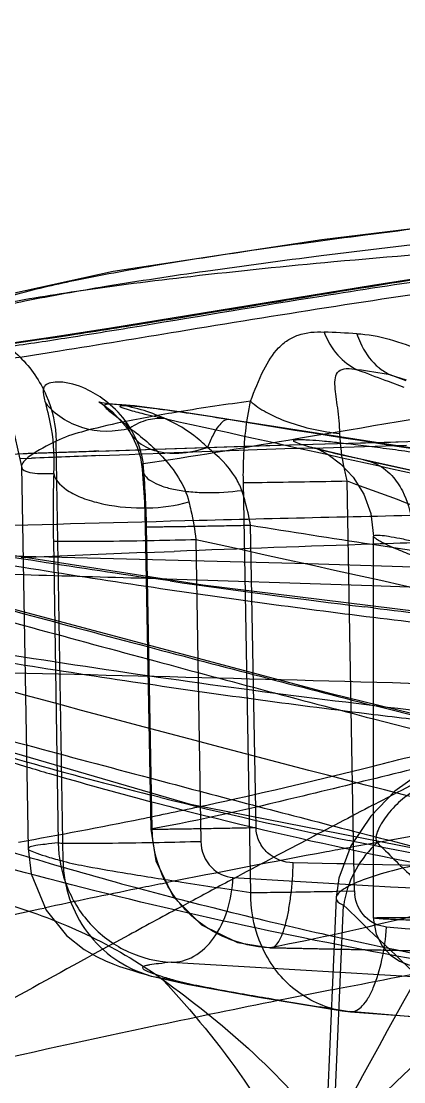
# Model space of a CAD drawing. Header units: millimetres. Extents: x 29875 to 31218, y -21313 to -20364.
# Drawn here: x 30563.753 to 30565.36, y -21042.482 to -21038.027 of the extents above; entities that cross this region are included whole.
import ezdxf

# ---------------------------------------------------------------- set-up
doc = ezdxf.new("R2010")
doc.units = ezdxf.units.MM
doc.header["$LTSCALE"] = 8
doc.layers.add('Cav-cor', color=30, linetype='Continuous')
doc.layers.add('WT', color=4, linetype='Continuous')

# ---------------------------------------------------------------- blocks, each defined once
blk = doc.blocks.new('20160903.150408')
at = {"layer": 'Cav-cor', "color": 241}
for p, q in [((-62.591, 32.0964), (-63.6907, 31.9171)), ((-62.6551, 31.7423), (-62.6362, 31.7351)), ((-62.5161, 31.7208), (-62.4495, 31.6999)), ((-62.4502, 31.6957), (-62.5161, 31.7207)), ((-62.5256, 31.6936), (-62.4595, 31.669)), ((-63.6909, 31.5978), (-63.6909, 31.5978)), ((-63.6308, 31.5289), (-63.6113, 31.48)), ((-63.6283, 31.5056), (-63.6111, 31.4797)), ((-63.1895, 31.5315), (-63.1942, 31.5328)), ((-63.6113, 31.48), (-63.6111, 31.4797)), ((-63.0894, 31.4214), (-64.4446, 31.3745)), ((-63.8909, 29.6779), (-63.92, 31.4421)), ((-63.6125, 31.4045), (-63.5625, 31.4061)), ((-63.5625, 31.4061), (-63.5427, 31.4068)), ((-63.5427, 31.4068), (-63.2024, 31.4178)), ((-63.2024, 31.4178), (-62.8419, 31.4288)), ((-62.8424, 31.4132), (-62.6248, 31.4201)), ((-62.8419, 31.4288), (-62.6858, 31.4335)), ((-62.6858, 31.4335), (-62.6209, 31.4354)), ((-62.6248, 31.4201), (-62.4484, 31.4256)), ((-62.6209, 31.4354), (-62.515, 31.4384)), ((-62.515, 31.4384), (-62.4501, 31.4403)), ((-64.0695, 31.3687), (-64.0244, 31.3705)), ((-63.7404, 31.4001), (-63.6125, 31.4045)), ((-63.7364, 31.3818), (-63.6128, 31.3864)), ((-63.6128, 31.3864), (-63.5647, 31.3882)), ((-63.5647, 31.3882), (-63.4626, 31.3919)), ((-62.6294, 31.363), (-62.6158, 31.3605)), ((-64.0661, 31.3351), (-64.0381, 29.7314)), ((-63.5541, 31.3481), (-63.5584, 31.3244)), ((-63.5584, 31.3244), (-63.5584, 31.3243)), ((-62.6704, 29.7596), (-62.6972, 31.275)), ((-63.1029, 29.5463), (-63.1335, 31.2684)), ((-62.5985, 31.138), (-62.5872, 31.0428)), ((-63.5405, 31.083), (-63.5461, 31.0826)), ((-63.5461, 31.0826), (-63.5225, 29.8127)), ((-63.517, 29.8131), (-63.5405, 31.083)), ((-63.0805, 29.8193), (-63.104, 31.0892)), ((-63.932, 31.0232), (-63.9116, 29.755)), ((-63.3329, 31.0294), (-63.3124, 29.7612)), ((-62.5872, 31.0427), (-62.5872, 31.0428)), ((-62.5872, 29.4391), (-62.5872, 31.0417)), ((-63.5486, 30.974), (-63.4238, 30.979)), ((-64.1203, 30.9229), (-64.0587, 30.9129)), ((-64.0581, 30.8804), (-64.7129, 30.8985)), ((-63.4417, 30.8549), (-63.5422, 30.8695)), ((-62.5944, 30.8343), (-63.542, 30.865)), ((-62.1229, 30.8177), (-62.5944, 30.8343)), ((-64.6113, 30.8213), (-64.0546, 30.668)), ((-62.5873, 30.7415), (-62.6234, 30.7459)), ((-62.2715, 30.2517), (-62.5872, 30.3318)), ((-62.5874, 30.2757), (-62.2163, 30.1796)), ((-63.527, 30.0276), (-63.4705, 30.0127)), ((-63.4811, 29.9453), (-63.5254, 29.9564)), ((-62.4974, 29.9716), (-62.5987, 29.8671)), ((-62.5241, 29.947), (-62.5878, 29.9139)), ((-63.5358, 29.9317), (-63.4958, 29.9212)), ((-63.5633, 29.8557), (-63.5533, 29.8577)), ((-62.5987, 29.8671), (-62.6816, 29.7428)), ((-63.517, 29.8131), (-63.5225, 29.8127)), ((-62.671, 29.8041), (-62.6426, 29.7969)), ((-62.6721, 29.761), (-62.6891, 29.7645)), ((-62.6667, 29.553), (-62.6704, 29.7596)), ((-64.0381, 29.7315), (-64.025, 29.6248)), ((-62.6816, 29.7428), (-62.7328, 29.6061)), ((-64.0483, 29.699), (-64.0263, 29.6924)), ((-62.7407, 29.6669), (-62.9244, 29.6711)), ((-64.025, 29.6248), (-63.9626, 29.4722)), ((-62.7102, 29.6662), (-62.7407, 29.6669)), ((-63.4807, 29.5823), (-63.4606, 29.5864)), ((-62.7328, 29.6061), (-62.7439, 29.5245)), ((-62.743, 29.5515), (-62.6667, 29.553)), ((-63.3565, 29.5071), (-63.3865, 29.491)), ((-62.7437, 29.5239), (-62.7904, 28.456)), ((-62.7564, 28.4981), (-62.7122, 29.4934)), ((-62.7437, 29.5241), (-62.7437, 29.5239)), ((-64.0975, 29.4544), (-63.9894, 29.4774)), ((-63.9894, 29.4774), (-63.9711, 29.4812)), ((-63.6145, 29.3678), (-63.7607, 29.2881)), ((-62.8037, 29.3736), (-62.7768, 29.3676)), ((-62.7768, 29.3676), (-62.7509, 29.3618)), ((-63.0214, 29.3146), (-63.0179, 29.3142)), ((-63.5302, 29.1983), (-63.521, 29.1956)), ((-63.521, 29.1956), (-63.4236, 29.1785)), ((-63.085, 29.1102), (-62.7187, 29.05)), ((-62.7187, 29.05), (-62.6829, 29.0456)), ((-62.6871, 29.0462), (-62.6829, 29.0456))]:
    blk.add_line(p, q, dxfattribs=at)
for points in [[(-56.5071, 32.6661), (-57.149, 32.6346), (-57.7557, 32.6016), (-58.3232, 32.5671), (-58.8483, 32.5313), (-59.3287, 32.4943), (-59.7656, 32.4564), (-60.1629, 32.4181), (-60.5252, 32.3797), (-60.8568, 32.3415), (-61.1617, 32.3038), (-61.4437, 32.2667), (-61.7057, 32.2303), (-61.9498, 32.195), (-62.1777, 32.1608), (-62.591, 32.0964)], [(-61.6194, 32.4317), (-62.804, 32.2883), (-63.6807, 32.1551), (-64.1794, 32.046)], [(-63.6907, 31.9171), (-63.9244, 31.8807), (-64.029, 31.8652), (-64.1255, 31.8514), (-64.2138, 31.8395), (-64.2938, 31.8294), (-64.3651, 31.8211), (-64.4272, 31.8148), (-64.4796, 31.8104), (-64.5221, 31.8077), (-64.5539, 31.8066), (-64.5628, 31.8065)], [(-64.334, 31.7648), (-64.2183, 31.6832), (-64.1096, 31.5295), (-64.0661, 31.3351)], [(-63.7383, 31.6052), (-63.7408, 31.6061), (-63.7255, 31.5978), (-63.6845, 31.5673), (-63.6283, 31.5056)], [(-63.6908, 31.5978), (-63.7282, 31.6024), (-63.7383, 31.6052)], [(-63.1942, 31.5328), (-63.2635, 31.5439), (-63.363, 31.5592), (-63.4517, 31.5721), (-63.528, 31.5823), (-63.5916, 31.5899), (-63.644, 31.595), (-63.6907, 31.5978)], [(-54.4354, 30.7558), (-55.4039, 30.6922), (-56.6052, 30.7318), (-57.8563, 30.8359), (-59.1579, 30.9725), (-60.51, 31.1382), (-61.9111, 31.3333), (-63.1942, 31.5328)], [(-58.9367, 31.5359), (-61.2977, 31.471), (-63.0894, 31.4214)], [(-63.6113, 31.48), (-63.5983, 31.4571), (-63.5802, 31.4175), (-63.5665, 31.3737), (-63.5584, 31.3244)], [(-60.2357, 30.8324), (-62.6719, 31.3732), (-62.7314, 31.387), (-62.7781, 31.3985), (-62.8118, 31.4074), (-62.8309, 31.413), (-62.8345, 31.4141)], [(-62.8345, 31.4141), (-62.8331, 31.4136), (-62.8161, 31.4066), (-62.7775, 31.386), (-62.7252, 31.3475), (-62.6719, 31.2909)], [(-63.5584, 31.3243), (-63.5495, 31.1864), (-63.5461, 31.0826)], [(-62.6719, 31.2909), (-62.6279, 31.2199), (-62.5985, 31.138)], [(-61.1376, 30.8725), (-62.863, 30.927), (-64.7692, 30.9752), (-66.5246, 31.0088)], [(-60.0572, 30.568), (-60.9607, 30.5925), (-62.0999, 30.6882), (-63.3033, 30.8369), (-64.5722, 31.0342)], [(-59.2821, 29.579), (-60.871, 29.9171), (-62.7644, 30.381), (-64.7128, 30.8985)], [(-59.8796, 29.3912), (-61.602, 29.5721), (-63.3556, 29.9154), (-64.9604, 30.384), (-65.4178, 30.5518)], [(-62.2838, 30.0954), (-62.3908, 30.048), (-62.4974, 29.9716)], [(-63.5225, 29.8127), (-63.5019, 29.6798), (-63.4287, 29.5298), (-63.3099, 29.4111), (-63.158, 29.3366), (-63.0179, 29.3142)], [(-63.9626, 29.4722), (-63.8768, 29.3662), (-63.8028, 29.3076), (-63.7505, 29.2771), (-63.7127, 29.2592), (-63.6817, 29.2465), (-63.6537, 29.2362), (-63.6264, 29.227), (-63.5984, 29.2182), (-63.5685, 29.2092), (-63.5361, 29.1999), (-63.521, 29.1956)], [(-62.5872, 29.4392), (-62.587, 29.4299), (-62.5758, 29.3719), (-62.5508, 29.3228), (-62.5164, 29.2845), (-62.477, 29.2578), (-62.4389, 29.2425), (-62.4122, 29.2364), (-62.393, 29.2337), (-62.3727, 29.2315), (-62.3474, 29.2294), (-62.316, 29.2272), (-62.299, 29.2261)], [(-63.0179, 29.3142), (-61.5311, 29.2838), (-59.945, 29.2626), (-58.4276, 29.2627)], [(-63.5302, 29.1983), (-63.3702, 29.1614), (-63.085, 29.1102)], [(-62.6829, 29.0456), (-61.1566, 28.9322), (-59.2894, 28.8489)]]:
    blk.add_lwpolyline(points, dxfattribs=at)
for centre, radius, start, end in [((-13.2769, 1.8685), 56.2138, 147.00679, 151.69516), ((-63.7925, 10.8833), 21.0409, 86.90598, 87.28199), ((-64.9314, 16.6024), 15.31, 80.92315, 81.44949), ((-49.1784, 67.3978), 38.1174, 249.32542, 249.50301), ((-63.6986, 31.3709), 0.227, 86.1848, 88.0033), ((-57.5018, -133.7604), 165.2599, 91.851912, 92.067069), ((-58.3058, -127.2858), 158.779, 91.961457, 92.084324), ((-59.0024, -93.0391), 124.5109, 92.178932, 92.311565), ((-67.5947, 31.0079), 4.0549, 1.0613, 4.8131), ((-57.3689, 31.1323), 6.564, 178.48252, 180.95268), ((-49.2566, 67.3719), 38.518, 249.57725, 250.46183), ((-56.5598, 78.0745), 47.7191, 258.91928, 260.9578), ((-49.4613, 116.27), 86.2664, 260.900641, 261.244607), ((-57.6215, -117.4319), 148.5243, 91.91552, 92.238881), ((-49.4606, 116.274), 86.2704, 261.244606, 261.53997), ((-56.0204, -164.0259), 195.1457, 91.79746, 91.928077), ((-59.3219, -74.6062), 105.6648, 92.292519, 92.57395), ((-57.2902, 73.5656), 43.1515, 260.97468, 261.66935), ((-57.2338, 73.1547), 42.7896, 260.82218, 261.52303), ((-25.2255, 175.0434), 149.4582, 254.72456, 254.941594), ((-57.8931, 68.6553), 38.2421, 261.50626, 262.94929), ((-57.981, 68.7411), 38.2778, 261.79823, 263.03392), ((-58.5991, 63.7009), 33.1998, 263.10059, 263.91109), ((-29.1323, 160.5209), 134.4193, 254.941449, 255.170204), ((-58.535, 63.5252), 33.072, 262.9619, 263.777), ((-26.0039, 169.8408), 144.2807, 254.708699, 254.92215), ((-34.2798, 141.0254), 114.2558, 255.16326, 255.65529), ((-57.0246, 74.4681), 44.5244, 260.75748, 260.91942), ((-31.9825, 147.5894), 121.2401, 254.914799, 255.378527), ((-70.7216, -257.3613), 287.9051, 88.018879, 88.870571), ((-57.2811, 72.847), 42.8831, 260.91595, 261.61572), ((-57.9349, 68.3363), 38.3252, 261.59939, 263.02757), ((-26.271, 170.2411), 145.0788, 254.650996, 254.907693), ((-58.491, 63.8701), 33.8246, 263.04435, 263.58026), ((-59.5231, 45.3216), 15.9035, 251.10483, 253.48221), ((-59.4436, 46.3258), 16.8697, 251.94082, 254.17121), ((-30.0212, 156.3323), 130.6733, 254.907424, 255.142936), ((-69.0651, 56.0505), 26.7687, 283.90456, 284.67316), ((-59.0038, 47.865), 18.4706, 254.16097, 255.82992), ((-59.2161, 46.3332), 16.9606, 253.45945, 253.79974), ((-29.6563, -33.2839), 71.2631, 117.201003, 117.46569), ((-59.016, 47.0303), 17.6858, 253.80733, 255.1933), ((-68.2145, 52.5581), 23.1742, 282.27634, 283.93816), ((-35.4277, 135.8981), 109.536, 255.166288, 255.598502), ((-58.6623, 49.2236), 19.8714, 255.96599, 258.30841), ((-59.4288, 45.1312), 16.1087, 251.00267, 253.33528), ((-67.7019, 50.2123), 20.7731, 281.52019, 282.27058), ((-58.6502, 48.431), 19.1335, 255.32987, 257.78078), ((-30.3312, -31.9874), 69.8016, 117.5239, 117.789018), ((-67.404, 48.7269), 19.2581, 279.94539, 281.50356), ((-54.0997, -17.1958), 47.7098, 99.76268, 100.21387), ((-31.0108, -30.6981), 68.3441, 117.788945, 118.074972), ((-54.3268, -15.9305), 46.4243, 100.21486, 100.37628), ((-54.2752, -16.1881), 46.687, 100.50176, 101.3466), ((-54.3665, -15.7135), 46.2037, 100.37633, 100.49774), ((-58.9697, 46.6528), 17.6981, 253.39867, 254.86588), ((-53.7822, -18.6543), 49.2019, 101.36838, 101.48824), ((-31.5589, -29.6696), 67.1786, 118.0753, 118.250622), ((-52.6011, -24.4185), 55.0859, 101.49808, 101.91184), ((-58.7506, 47.4546), 18.5293, 254.85913, 255.39195), ((-63.1917, 43.2769), 13.7309, 270.37049, 270.83601), ((-63.6218, 76.275), 46.7317, 270.77301, 271.07748), ((-62.5066, 29.5558), 0.1601, 181.0114, 185.969), ((-32.0794, -28.7018), 66.0798, 118.279724, 118.50445), ((-58.5831, 48.1021), 19.1981, 255.39546, 256.72057), ((-62.315, 29.4381), 0.4009, 169.0219, 172.0787), ((-58.4455, 48.6796), 19.7918, 256.71684, 257.27892), ((-33.6018, -25.9215), 62.9099, 118.646083, 119.597963), ((-52.8644, -21.0418), 51.1463, 101.15717, 101.41476), ((-51.1951, -29.2384), 59.5111, 101.428322, 101.924538), ((-62.6518, 29.4633), 0.4187, 254.3183, 260.728), ((-42.8995, -67.9011), 99.0537, 101.998539, 102.9856)]:
    blk.add_arc(centre, radius, start, end, dxfattribs=at)
for points, knots in [([(-68.388, 30.7874), (-68.3793, 30.7956), (-68.3505, 30.8093), (-68.2958, 30.8265), (-68.2176, 30.8441), (-68.1167, 30.862), (-67.9928, 30.8799), (-67.7822, 30.9054), (-67.4615, 30.9355), (-67.0075, 30.9686), (-66.4607, 31.0001), (-65.8204, 31.03), (-65.0827, 31.0585), (-64.2388, 31.0857), (-63.276, 31.1116), (-62.1839, 31.1369), (-60.958, 31.1613), (-59.6, 31.191), (-58.1165, 31.2337), (-56.5228, 31.295), (-54.2701, 31.4063), (-51.3956, 31.6072), (-47.9397, 32.0012), (-44.4988, 32.5413), (-41.0814, 33.1855), (-37.6987, 33.8928), (-34.3743, 34.6367), (-31.1305, 35.3843), (-28.9964, 35.8758), (-27.9458, 36.115)], [0, 0, 0, 0, 0.000873, 0.002276, 0.004229, 0.006735, 0.009793, 0.013403, 0.022287, 0.033403, 0.046779, 0.062436, 0.080397, 0.100905, 0.124342, 0.151005, 0.180998, 0.214234, 0.25059, 0.289806, 0.331161, 0.415947, 0.501013, 0.586089, 0.671249, 0.755946, 0.839441, 0.921004, 1, 1, 1, 1]), ([(-53.8249, 32.771), (-54.6758, 32.7425), (-55.9168, 32.6955), (-57.5123, 32.6162), (-58.8338, 32.5363), (-60.1973, 32.4229), (-61.5499, 32.2544), (-62.4738, 32.1121), (-63.0999, 32.0092), (-63.4966, 31.9438), (-63.8444, 31.8885), (-64.139, 31.8455), (-64.3724, 31.8173), (-64.5072, 31.8065), (-64.5628, 31.8065)], [0, 0, 0, 0, 0.236676, 0.345216, 0.444052, 0.604704, 0.725458, 0.822871, 0.864551, 0.901833, 0.934628, 0.962466, 0.984557, 1, 1, 1, 1]), ([(-62.7576, 28.4982), (-62.361, 28.878), (-60.7497, 30.371), (-59.048, 31.7653), (-57.7355, 32.7606)], [0, 0, 0, 0, 0.250046, 1, 1, 1, 1]), ([(-64.4715, 31.8065), (-64.4228, 31.8065), (-64.3063, 31.8158), (-64.105, 31.8411), (-63.8505, 31.8797), (-63.4117, 31.9515), (-62.7303, 32.0669), (-61.7153, 32.2166), (-60.3768, 32.3636), (-58.647, 32.4932), (-56.5381, 32.5952), (-55.0034, 32.6476), (-54.1889, 32.6723)], [0, 0, 0, 0, 0.014133, 0.033894, 0.058938, 0.088871, 0.16303, 0.259647, 0.386807, 0.554023, 0.763357, 1, 1, 1, 1]), ([(-64.0963, 32.057), (-64.0135, 32.08), (-63.8188, 32.1246), (-63.4854, 32.1855), (-63.0769, 32.2479), (-62.4157, 32.3374), (-61.4793, 32.4467), (-60.701, 32.5272), (-60.2884, 32.5682)], [0, 0, 0, 0, 0.06704, 0.155757, 0.264427, 0.389433, 0.676443, 1, 1, 1, 1]), ([(-64.3076, 31.9703), (-64.2235, 31.9944), (-64.0254, 32.0387), (-63.6863, 32.0984), (-63.271, 32.161), (-62.5972, 32.2502), (-61.6415, 32.3574), (-60.847, 32.4371), (-60.4254, 32.4791)], [0, 0, 0, 0, 0.067, 0.155218, 0.263671, 0.388589, 0.675593, 1, 1, 1, 1]), ([(-58.165, 32.4243), (-58.5984, 32.4049), (-59.3875, 32.365), (-60.4693, 32.2876), (-61.3685, 32.1988), (-62.3277, 32.0767), (-63.1588, 31.9431), (-63.878, 31.8239), (-64.184, 31.7763), (-64.323, 31.7567)], [0, 0, 0, 0, 0.209983, 0.382333, 0.524751, 0.647204, 0.850183, 0.932079, 1, 1, 1, 1]), ([(-62.0406, 32.2535), (-62.2782, 32.236), (-62.7168, 32.2003), (-63.3153, 32.1399), (-63.7929, 32.0793), (-64.0692, 32.0343), (-64.185, 32.0104)], [0, 0, 0, 0, 0.331053, 0.611327, 0.835676, 1, 1, 1, 1]), ([(-64.4271, 31.9426), (-64.362, 31.9423), (-64.2304, 31.9158), (-64.0634, 31.8046), (-63.95, 31.639), (-63.9214, 31.5075), (-63.92, 31.4421)], [0, 0, 0, 0, 0.249352, 0.499315, 0.749677, 1, 1, 1, 1]), ([(-63.1036, 31.6099), (-63.0867, 31.6546), (-63.0555, 31.7335), (-63.0025, 31.8221), (-62.9486, 31.8677), (-62.8856, 31.8983), (-62.8311, 31.9023), (-62.7947, 31.9006)], [0, 0, 0, 0, 0.310274, 0.550978, 0.657454, 0.763797, 1, 1, 1, 1]), ([(-62.7947, 31.9006), (-62.7811, 31.8656), (-62.7446, 31.8019), (-62.6859, 31.7564), (-62.6546, 31.7422)], [0, 0, 0, 0, 0.522544, 1, 1, 1, 1]), ([(-63.5541, 31.3481), (-63.3507, 31.378), (-62.8745, 31.4588), (-62.0369, 31.6007), (-60.9125, 31.7606), (-60.0584, 31.8469), (-59.5686, 31.8891)], [0, 0, 0, 0, 0.153337, 0.360102, 0.633466, 1, 1, 1, 1]), ([(-62.6568, 31.8936), (-62.611, 31.8911), (-62.5161, 31.8733), (-62.426, 31.8397), (-62.3809, 31.8185)], [0, 0, 0, 0, 0.478786, 1, 1, 1, 1]), ([(-62.6568, 31.8936), (-62.6525, 31.8805), (-62.6337, 31.8316), (-62.6033, 31.7867), (-62.575, 31.7606)], [0, 0, 0, 0, 0.264073, 1, 1, 1, 1]), ([(-62.7278, 31.4742), (-62.7287, 31.5101), (-62.7341, 31.5619), (-62.7438, 31.6274), (-62.7485, 31.6697), (-62.75, 31.7063), (-62.7355, 31.74), (-62.6964, 31.7505), (-62.6702, 31.7456), (-62.6551, 31.7423)], [0, 0, 0, 0, 0.311775, 0.450058, 0.574139, 0.680557, 0.768118, 0.86575, 1, 1, 1, 1]), ([(-62.575, 31.7606), (-62.5705, 31.7565), (-62.5525, 31.741), (-62.5321, 31.7282), (-62.5161, 31.7207)], [0, 0, 0, 0, 0.255992, 1, 1, 1, 1]), ([(-63.6308, 31.5289), (-63.6552, 31.5612), (-63.7067, 31.6118), (-63.8003, 31.6683), (-63.8804, 31.6926), (-63.9391, 31.6897), (-63.9644, 31.681), (-63.974, 31.6648), (-63.9753, 31.6485), (-63.9722, 31.6274), (-63.9682, 31.6118), (-63.9657, 31.6028)], [0, 0, 0, 0, 0.260402, 0.456539, 0.702882, 0.779755, 0.836953, 0.863454, 0.895979, 0.940201, 1, 1, 1, 1]), ([(-63.9657, 31.6028), (-63.9561, 31.567), (-63.9329, 31.4697), (-63.9271, 31.3689), (-63.9307, 31.3062)], [0, 0, 0, 0, 0.370902, 1, 1, 1, 1]), ([(-63.9657, 31.6028), (-63.9264, 31.5542), (-63.8106, 31.4797), (-63.6748, 31.4805), (-63.6108, 31.497)], [0, 0, 0, 0, 0.48655, 1, 1, 1, 1]), ([(-63.1036, 31.6099), (-63.204, 31.5963), (-63.3838, 31.5699), (-63.6212, 31.5279), (-63.7936, 31.488), (-63.8865, 31.4591), (-63.92, 31.4421)], [0, 0, 0, 0, 0.363742, 0.652977, 0.865353, 1, 1, 1, 1]), ([(-63.6908, 31.5978), (-63.6964, 31.598), (-63.7039, 31.5981), (-63.7125, 31.5964), (-63.7163, 31.5947), (-63.7182, 31.5916), (-63.717, 31.5879), (-63.7141, 31.5839), (-63.7068, 31.5765), (-63.6928, 31.5651), (-63.6706, 31.5479), (-63.6421, 31.5252), (-63.6217, 31.5073), (-63.6108, 31.497)], [0, 0, 0, 0, 0.09746, 0.129482, 0.151685, 0.168128, 0.187151, 0.214916, 0.253674, 0.366932, 0.529208, 0.74045, 1, 1, 1, 1]), ([(-63.5137, 31.5576), (-63.5466, 31.5697), (-63.6027, 31.586), (-63.6604, 31.5959), (-63.6835, 31.5974)], [0, 0, 0, 0, 0.601989, 1, 1, 1, 1]), ([(-63.1895, 31.5315), (-63.2399, 31.5397), (-63.3337, 31.5545), (-63.4458, 31.5708), (-63.5228, 31.5807), (-63.5682, 31.586), (-63.6002, 31.5892), (-63.6208, 31.5906), (-63.6323, 31.5911), (-63.6413, 31.5913), (-63.6471, 31.5906), (-63.6513, 31.5904), (-63.6525, 31.5874), (-63.6487, 31.5855), (-63.6412, 31.5816), (-63.6101, 31.572), (-63.5486, 31.556), (-63.4912, 31.5431), (-63.4568, 31.5355)], [0, 0, 0, 0, 0.22819, 0.424928, 0.50675, 0.57534, 0.629371, 0.650593, 0.667828, 0.681007, 0.690124, 0.695309, 0.697702, 0.70217, 0.710471, 0.739066, 0.842346, 1, 1, 1, 1]), ([(-63.1335, 31.2684), (-63.134, 31.2977), (-63.1331, 31.4121), (-63.121, 31.5266), (-63.1036, 31.6099)], [0, 0, 0, 0, 0.256398, 1, 1, 1, 1]), ([(-63.1036, 31.6099), (-63.0841, 31.5917), (-63.0333, 31.5586), (-62.9094, 31.5051), (-62.8023, 31.4818), (-62.7278, 31.4742)], [0, 0, 0, 0, 0.197864, 0.444189, 1, 1, 1, 1]), ([(-63.2846, 31.4157), (-63.3024, 31.434), (-63.3708, 31.4935), (-63.4528, 31.5353), (-63.5137, 31.5576)], [0, 0, 0, 0, 0.282465, 1, 1, 1, 1]), ([(-63.5541, 31.3481), (-63.5566, 31.3673), (-63.5707, 31.432), (-63.6027, 31.4917), (-63.6308, 31.5289)], [0, 0, 0, 0, 0.293919, 1, 1, 1, 1]), ([(-63.4568, 31.5355), (-63.4823, 31.5393), (-63.5376, 31.5356), (-63.5873, 31.5123), (-63.6108, 31.497)], [0, 0, 0, 0, 0.478294, 1, 1, 1, 1]), ([(-63.6108, 31.497), (-63.5618, 31.4612), (-63.4599, 31.3748), (-63.3796, 31.2583), (-63.3623, 31.1869)], [0, 0, 0, 0, 0.45274, 1, 1, 1, 1]), ([(-63.4568, 31.5355), (-62.3413, 31.2896), (-60.1103, 30.7965), (-57.8806, 30.2971), (-56.7668, 30.0422)], [0, 0, 0, 0, 0.499939, 1, 1, 1, 1]), ([(-63.1942, 31.5328), (-63.2111, 31.5355), (-63.2394, 31.5067), (-63.2635, 31.465), (-63.2776, 31.4333), (-63.2846, 31.4157)], [0, 0, 0, 0, 0.335249, 0.626919, 1, 1, 1, 1]), ([(-54.4096, 30.7459), (-54.7754, 30.699), (-55.5146, 30.6694), (-56.6186, 30.7222), (-57.7187, 30.8178), (-58.8165, 30.9298), (-59.9125, 31.0582), (-61.3717, 31.2488), (-62.4633, 31.4128), (-63.1895, 31.5315)], [0, 0, 0, 0, 0.125266, 0.250365, 0.375319, 0.500223, 0.625143, 0.750077, 1, 1, 1, 1]), ([(-63.611, 31.4798), (-63.595, 31.4538), (-63.543, 31.4081), (-63.4769, 31.3939), (-63.4421, 31.3918)], [0, 0, 0, 0, 0.466409, 1, 1, 1, 1]), ([(-62.6972, 31.275), (-62.7016, 31.2918), (-62.7171, 31.3572), (-62.7266, 31.4243), (-62.7278, 31.4742)], [0, 0, 0, 0, 0.257208, 1, 1, 1, 1]), ([(-63.92, 31.4421), (-63.958, 31.4239), (-64.0074, 31.3987), (-64.055, 31.3605), (-64.0662, 31.3424), (-64.0661, 31.3351)], [0, 0, 0, 0, 0.684457, 0.882444, 1, 1, 1, 1]), ([(-63.4421, 31.3918), (-63.4295, 31.3911), (-63.3761, 31.3912), (-63.3231, 31.4024), (-63.2846, 31.4157)], [0, 0, 0, 0, 0.236944, 1, 1, 1, 1]), ([(-63.1406, 31.2353), (-63.1472, 31.2546), (-63.1821, 31.3247), (-63.2397, 31.3802), (-63.2846, 31.4157)], [0, 0, 0, 0, 0.262385, 1, 1, 1, 1]), ([(-62.6294, 31.363), (-62.681, 31.3745), (-62.7669, 31.394), (-62.8595, 31.4182), (-62.9059, 31.433), (-62.9174, 31.4391), (-62.923, 31.4422), (-62.9214, 31.447), (-62.915, 31.4476), (-62.9063, 31.4489), (-62.8929, 31.449), (-62.8757, 31.4486), (-62.8448, 31.447), (-62.797, 31.4431), (-62.7289, 31.4361), (-62.6479, 31.4266), (-62.5553, 31.4148), (-62.4141, 31.3955), (-62.3042, 31.3793), (-62.2285, 31.3676)], [0, 0, 0, 0, 0.157649, 0.261004, 0.289737, 0.298166, 0.302809, 0.305423, 0.31063, 0.319712, 0.33284, 0.349996, 0.371123, 0.424982, 0.493411, 0.575073, 0.668434, 0.771758, 1, 1, 1, 1]), ([(-56.0174, 29.8789), (-57.118, 30.1331), (-59.3216, 30.6299), (-61.5268, 31.1192), (-62.6294, 31.363)], [0, 0, 0, 0, 0.500061, 1, 1, 1, 1]), ([(-64.0661, 31.3351), (-64.0658, 31.321), (-64.0284, 31.3076), (-63.9851, 31.3055), (-63.9501, 31.3054), (-63.9306, 31.3062)], [0, 0, 0, 0, 0.295706, 0.592963, 1, 1, 1, 1]), ([(-63.5583, 31.3243), (-63.5575, 31.3151), (-63.5484, 31.2947), (-63.5195, 31.2719), (-63.478, 31.253), (-63.4245, 31.2386), (-63.3611, 31.2292), (-63.2653, 31.2239), (-63.1907, 31.2285), (-63.1406, 31.2353)], [0, 0, 0, 0, 0.06176, 0.139499, 0.239912, 0.36312, 0.506225, 0.664451, 1, 1, 1, 1]), ([(-62.6157, 31.3605), (-62.6059, 31.3583), (-62.5661, 31.3459), (-62.531, 31.3203), (-62.5097, 31.2972)], [0, 0, 0, 0, 0.242183, 1, 1, 1, 1]), ([(-63.9306, 31.3061), (-63.9235, 31.2736), (-63.8741, 31.2312), (-63.798, 31.1975), (-63.6878, 31.1674), (-63.5394, 31.1557), (-63.4185, 31.1705), (-63.3623, 31.1869)], [0, 0, 0, 0, 0.161984, 0.277882, 0.413393, 0.714463, 1, 1, 1, 1]), ([(-63.1335, 31.2684), (-63.1074, 31.2685), (-62.962, 31.2701), (-62.8166, 31.2726), (-62.6972, 31.275)], [0, 0, 0, 0, 0.17915, 1, 1, 1, 1]), ([(-62.5097, 31.2972), (-62.4921, 31.2781), (-62.4265, 31.1791), (-62.4147, 31.0527), (-62.4254, 30.9622)], [0, 0, 0, 0, 0.221911, 1, 1, 1, 1]), ([(-63.104, 31.0892), (-63.1061, 31.1019), (-63.1152, 31.1513), (-63.1285, 31.2), (-63.1406, 31.2353)], [0, 0, 0, 0, 0.256416, 1, 1, 1, 1]), ([(-63.3623, 31.1869), (-63.3594, 31.1749), (-63.3473, 31.1228), (-63.3381, 31.0701), (-63.3329, 31.0294)], [0, 0, 0, 0, 0.232103, 1, 1, 1, 1]), ([(-63.546, 31.0826), (-63.5457, 31.0819), (-63.5432, 31.0828), (-63.5406, 31.0822), (-63.5343, 31.0825), (-63.5242, 31.0823), (-63.5086, 31.0826), (-63.489, 31.0827), (-63.4554, 31.0832), (-63.4055, 31.0839), (-63.338, 31.0849), (-63.2629, 31.0862), (-63.184, 31.0877), (-63.1306, 31.0887), (-63.104, 31.0892)], [0, 0, 0, 0, 0.005248, 0.011675, 0.020633, 0.04612, 0.081501, 0.126172, 0.179472, 0.309287, 0.464591, 0.637646, 0.819713, 1, 1, 1, 1]), ([(-63.932, 31.0232), (-63.9245, 31.0221), (-63.9006, 31.0222), (-63.8535, 31.0213), (-63.7849, 31.0217), (-63.6672, 31.0225), (-63.5147, 31.0249), (-63.3912, 31.0277), (-63.3329, 31.0294)], [0, 0, 0, 0, 0.038085, 0.118951, 0.236407, 0.381453, 0.708009, 1, 1, 1, 1]), ([(-63.3329, 31.0294), (-62.2979, 30.801), (-60.2279, 30.3429), (-58.1591, 29.8789), (-57.1256, 29.6424)], [0, 0, 0, 0, 0.49991, 1, 1, 1, 1]), ([(-62.5872, 31.0428), (-62.5872, 31.0456), (-62.5791, 31.0478), (-62.5703, 31.0478), (-62.5509, 31.0469), (-62.5197, 31.0423), (-62.4728, 31.0337), (-62.4154, 31.0212), (-62.3226, 30.9993), (-62.2495, 30.98), (-62.1988, 30.966)], [0, 0, 0, 0, 0.021059, 0.043489, 0.074644, 0.162743, 0.283119, 0.431872, 0.60446, 1, 1, 1, 1]), ([(-62.4254, 30.9622), (-62.448, 30.9712), (-62.4878, 30.9875), (-62.5336, 31.0079), (-62.5612, 31.022), (-62.5749, 31.0301), (-62.5833, 31.0362), (-62.5872, 31.0408), (-62.5872, 31.0427)], [0, 0, 0, 0, 0.400516, 0.70909, 0.823945, 0.910641, 0.968686, 1, 1, 1, 1]), ([(-60.0615, 30.16), (-60.297, 30.1563), (-60.7683, 30.1685), (-61.7085, 30.231), (-62.88, 30.3585), (-64.2788, 30.5628), (-65.2067, 30.7277), (-65.6694, 30.8165)], [0, 0, 0, 0, 0.124989, 0.24999, 0.499985, 0.749991, 1, 1, 1, 1]), ([(-59.5624, 30.6269), (-60.0475, 30.5535), (-60.895, 30.4115), (-62.008, 30.1683), (-62.8378, 29.9602), (-63.3129, 29.8503), (-63.517, 29.8131)], [0, 0, 0, 0, 0.364455, 0.638051, 0.845918, 1, 1, 1, 1]), ([(-59.4274, 29.249), (-59.8551, 29.3354), (-60.7087, 29.5238), (-62.4106, 29.9367), (-63.6817, 30.2736), (-64.528, 30.5049)], [0, 0, 0, 0, 0.249205, 0.499049, 1, 1, 1, 1]), ([(-60.066, 28.9839), (-60.5964, 29.0134), (-61.6556, 29.1234), (-63.2284, 29.4081), (-64.7794, 29.8143), (-65.7866, 30.182), (-66.2773, 30.3973)], [0, 0, 0, 0, 0.24906, 0.498563, 0.748735, 1, 1, 1, 1]), ([(-59.1864, 30.1197), (-59.655, 30.0461), (-60.4743, 29.9036), (-61.5516, 29.6632), (-62.3584, 29.4595), (-62.8216, 29.3516), (-63.0214, 29.3146)], [0, 0, 0, 0, 0.363068, 0.636167, 0.844515, 1, 1, 1, 1]), ([(-62.3934, 29.9797), (-62.406, 29.9771), (-62.4312, 29.9645), (-62.477, 29.9307), (-62.5262, 29.8796), (-62.5631, 29.8232), (-62.5783, 29.7822), (-62.5764, 29.7614), (-62.5711, 29.756)], [0, 0, 0, 0, 0.126213, 0.271412, 0.562792, 0.821419, 0.9249, 1, 1, 1, 1]), ([(-63.5224, 29.8127), (-63.5222, 29.812), (-63.5197, 29.8129), (-63.517, 29.8124), (-63.5108, 29.8126), (-63.5007, 29.8124), (-63.485, 29.8127), (-63.4654, 29.8128), (-63.4318, 29.8133), (-63.382, 29.814), (-63.3145, 29.815), (-63.2393, 29.8163), (-63.1604, 29.8178), (-63.107, 29.8188), (-63.0805, 29.8193)], [0, 0, 0, 0, 0.00525, 0.011678, 0.020637, 0.046126, 0.081509, 0.126181, 0.179481, 0.309296, 0.464599, 0.637653, 0.819716, 1, 1, 1, 1]), ([(-63.0214, 29.3146), (-63.0855, 29.3169), (-63.2143, 29.3458), (-63.3771, 29.4567), (-63.4877, 29.6198), (-63.5156, 29.7489), (-63.517, 29.8131)], [0, 0, 0, 0, 0.249982, 0.500087, 0.750117, 1, 1, 1, 1]), ([(-62.9244, 29.6711), (-62.9628, 29.6721), (-63.0233, 29.6951), (-63.0707, 29.7593), (-63.0801, 29.7994), (-63.0805, 29.8193)], [0, 0, 0, 0, 0.491708, 0.744825, 1, 1, 1, 1]), ([(-63.9116, 29.755), (-63.9041, 29.7539), (-63.8802, 29.754), (-63.8331, 29.753), (-63.7645, 29.7535), (-63.6469, 29.7543), (-63.4943, 29.7567), (-63.3708, 29.7595), (-63.3124, 29.7612)], [0, 0, 0, 0, 0.037993, 0.1188, 0.236233, 0.381288, 0.707922, 1, 1, 1, 1]), ([(-63.3124, 29.7612), (-63.3118, 29.7214), (-63.2826, 29.6456), (-63.2101, 29.6118), (-63.1773, 29.6099)], [0, 0, 0, 0, 0.547985, 1, 1, 1, 1]), ([(-59.8572, 29.3861), (-60.3295, 29.4123), (-61.2732, 29.5062), (-62.2077, 29.6652), (-62.6721, 29.761)], [0, 0, 0, 0, 0.499427, 1, 1, 1, 1]), ([(-62.6426, 29.7969), (-62.1878, 29.6803), (-61.278, 29.4533), (-60.3634, 29.2456), (-59.9051, 29.1501)], [0, 0, 0, 0, 0.500661, 1, 1, 1, 1]), ([(-63.9116, 29.755), (-63.9299, 29.7529), (-63.9609, 29.7496), (-64.0021, 29.744), (-64.0238, 29.7406), (-64.0381, 29.7349), (-64.0381, 29.7314)], [0, 0, 0, 0, 0.424185, 0.732212, 0.921295, 1, 1, 1, 1]), ([(-64.0381, 29.7314), (-64.038, 29.7299), (-64.035, 29.7261), (-64.0229, 29.7191), (-63.9956, 29.7088), (-63.9497, 29.6943), (-63.9125, 29.6838), (-63.8909, 29.6779)], [0, 0, 0, 0, 0.029506, 0.081764, 0.269704, 0.575259, 1, 1, 1, 1]), ([(-63.9116, 29.755), (-63.9105, 29.6906), (-63.8841, 29.5619), (-63.7783, 29.3986), (-63.6224, 29.2868), (-63.4987, 29.2563), (-63.4373, 29.2533)], [0, 0, 0, 0, 0.255579, 0.508035, 0.755826, 1, 1, 1, 1]), ([(-61.8703, 29.7152), (-61.9111, 29.7167), (-61.9994, 29.717), (-62.1375, 29.705), (-62.2828, 29.6857), (-62.4231, 29.6593), (-62.5475, 29.6284), (-62.6458, 29.5956), (-62.7073, 29.5656), (-62.7367, 29.5418), (-62.7434, 29.5295), (-62.7437, 29.5242)], [0, 0, 0, 0, 0.134074, 0.290228, 0.455275, 0.615895, 0.759703, 0.876083, 0.95683, 0.98242, 1, 1, 1, 1]), ([(-62.5711, 29.756), (-62.6061, 29.724), (-62.666, 29.6495), (-62.6998, 29.56), (-62.7086, 29.5144)], [0, 0, 0, 0, 0.505323, 1, 1, 1, 1]), ([(-62.6998, 29.7309), (-62.1618, 29.6142), (-61.3474, 29.4724), (-60.254, 29.3521), (-59.7056, 29.3174), (-59.4313, 29.3082)], [0, 0, 0, 0, 0.50063, 0.750473, 1, 1, 1, 1]), ([(-62.5711, 29.756), (-62.5245, 29.7092), (-62.3338, 29.5224), (-62.1386, 29.3401), (-61.9966, 29.1979)], [0, 0, 0, 0, 0.247349, 1, 1, 1, 1]), ([(-65.6373, 29.6627), (-65.5086, 29.6759), (-65.2101, 29.7002), (-64.8126, 29.6471), (-64.4389, 29.5807), (-64.1182, 29.5026), (-63.786, 29.3777), (-63.5739, 29.2548), (-63.4728, 29.1812)], [0, 0, 0, 0, 0.171934, 0.396048, 0.529899, 0.676606, 0.833862, 1, 1, 1, 1]), ([(-63.8909, 29.6779), (-63.857, 29.6689), (-63.7669, 29.6515), (-63.6005, 29.6228), (-63.372, 29.5869), (-63.1992, 29.5607), (-63.1029, 29.5463)], [0, 0, 0, 0, 0.131911, 0.343924, 0.634195, 1, 1, 1, 1]), ([(-63.8909, 29.6779), (-63.8902, 29.6246), (-63.8714, 29.5175), (-63.7959, 29.3737), (-63.679, 29.2607), (-63.5811, 29.2138), (-63.5301, 29.1984)], [0, 0, 0, 0, 0.250023, 0.500504, 0.750056, 1, 1, 1, 1]), ([(-63.0179, 29.3142), (-63.0037, 29.314), (-62.9832, 29.3396), (-62.9673, 29.3762), (-62.9535, 29.421), (-62.9422, 29.4745), (-62.9299, 29.5589), (-62.9254, 29.6255), (-62.9244, 29.6711)], [0, 0, 0, 0, 0.11208, 0.207401, 0.3295, 0.475086, 0.639952, 1, 1, 1, 1]), ([(-57.5355, 29.6345), (-58.3976, 29.6112), (-60.1232, 29.6152), (-61.8479, 29.6466), (-62.7102, 29.6662)], [0, 0, 0, 0, 0.499987, 1, 1, 1, 1]), ([(-63.4373, 29.2533), (-63.4044, 29.2523), (-63.3325, 29.2733), (-63.2491, 29.3557), (-63.1938, 29.4731), (-63.1788, 29.5632), (-63.1773, 29.6099)], [0, 0, 0, 0, 0.204656, 0.439505, 0.709727, 1, 1, 1, 1]), ([(-63.1773, 29.6099), (-62.1683, 29.5505), (-60.1497, 29.4321), (-58.1324, 29.2867), (-57.1256, 29.1919)], [0, 0, 0, 0, 0.499873, 1, 1, 1, 1]), ([(-54.5084, 29.5592), (-54.8573, 29.4905), (-55.5627, 29.3928), (-56.6262, 29.3129), (-57.6916, 29.2728), (-59.1128, 29.2537), (-60.8896, 29.2708), (-62.3108, 29.2979), (-63.0214, 29.3146)], [0, 0, 0, 0, 0.125083, 0.25008, 0.375055, 0.500024, 0.749991, 1, 1, 1, 1]), ([(-62.5316, 29.4012), (-62.5649, 29.4041), (-62.6322, 29.4368), (-62.6623, 29.5046), (-62.6659, 29.5391)], [0, 0, 0, 0, 0.490429, 1, 1, 1, 1]), ([(-62.7612, 29.1378), (-62.5965, 29.1703), (-61.853, 29.313), (-61.1062, 29.4378), (-60.5239, 29.5267)], [0, 0, 0, 0, 0.221828, 1, 1, 1, 1]), ([(-62.7437, 29.5239), (-62.7439, 29.521), (-62.7403, 29.5054), (-62.7238, 29.4975), (-62.7122, 29.4933)], [0, 0, 0, 0, 0.191327, 1, 1, 1, 1]), ([(-62.7122, 29.4934), (-62.671, 29.4527), (-62.5025, 29.2898), (-62.3309, 29.1302), (-62.2049, 29.0067)], [0, 0, 0, 0, 0.247098, 1, 1, 1, 1]), ([(-62.6829, 29.0456), (-62.6648, 29.0441), (-62.6343, 29.065), (-62.6076, 29.1038), (-62.5761, 29.1677), (-62.5477, 29.268), (-62.5351, 29.3548), (-62.5316, 29.4012)], [0, 0, 0, 0, 0.134439, 0.233139, 0.354795, 0.655929, 1, 1, 1, 1]), ([(-62.5872, 29.4392), (-62.5872, 29.4398), (-62.5836, 29.4397), (-62.5795, 29.4406), (-62.5701, 29.4408), (-62.5583, 29.4412), (-62.5427, 29.4415), (-62.5158, 29.4417), (-62.4748, 29.4418), (-62.4177, 29.4414), (-62.3512, 29.4408), (-62.2772, 29.4397), (-62.2256, 29.4388), (-62.1988, 29.4383)], [0, 0, 0, 0, 0.00474, 0.018369, 0.04092, 0.072222, 0.112086, 0.160295, 0.280196, 0.428504, 0.601205, 0.793642, 1, 1, 1, 1]), ([(-62.4254, 29.4296), (-62.4482, 29.4305), (-62.4803, 29.4318), (-62.5201, 29.4337), (-62.5434, 29.4349), (-62.5612, 29.4362), (-62.5754, 29.4367), (-62.5818, 29.4385), (-62.5871, 29.4382), (-62.5872, 29.4392)], [0, 0, 0, 0, 0.421785, 0.593915, 0.737254, 0.850501, 0.932465, 0.982289, 1, 1, 1, 1]), ([(-57.5275, 29.178), (-57.945, 29.1816), (-58.7799, 29.1921), (-60.4492, 29.2457), (-61.6996, 29.3288), (-62.5316, 29.4012)], [0, 0, 0, 0, 0.249975, 0.499962, 1, 1, 1, 1]), ([(-62.7509, 29.3618), (-62.2047, 29.24), (-61.3778, 29.0912), (-60.2668, 28.9619), (-59.7093, 28.9223), (-59.4303, 28.9104)], [0, 0, 0, 0, 0.500413, 0.750295, 1, 1, 1, 1]), ([(-62.7649, 29.0602), (-62.832, 29.079), (-62.9607, 29.1536), (-63.0406, 29.2778), (-63.0667, 29.3456)], [0, 0, 0, 0, 0.489283, 1, 1, 1, 1]), ([(-63.4373, 29.2533), (-63.4548, 29.2513), (-63.4852, 29.2478), (-63.5195, 29.2438), (-63.5402, 29.2396), (-63.5499, 29.2375), (-63.5597, 29.2317), (-63.5543, 29.2248), (-63.5476, 29.2208), (-63.5368, 29.2155), (-63.5147, 29.2067), (-63.4765, 29.194), (-63.443, 29.1841), (-63.4236, 29.1785)], [0, 0, 0, 0, 0.196714, 0.338934, 0.38919, 0.425634, 0.461346, 0.478832, 0.508384, 0.552148, 0.610835, 0.774178, 1, 1, 1, 1]), ([(-63.4373, 29.2533), (-62.4287, 29.1939), (-60.4087, 29.0755), (-58.39, 28.9302), (-57.381, 28.8358)], [0, 0, 0, 0, 0.499251, 1, 1, 1, 1]), ([(-63.4728, 29.1812), (-63.3499, 29.0481), (-63.1126, 28.7617), (-62.9295, 28.4369), (-62.8504, 28.265)], [0, 0, 0, 0, 0.489144, 1, 1, 1, 1]), ([(-63.4722, 29.1808), (-63.3477, 29.0902), (-63.0944, 28.8909), (-62.8739, 28.6544), (-62.7696, 28.5232)], [0, 0, 0, 0, 0.478739, 1, 1, 1, 1]), ([(-63.4236, 29.1785), (-63.3925, 29.1695), (-63.3092, 29.1523), (-63.1542, 29.1235), (-62.9401, 29.0872), (-62.7778, 29.0608), (-62.6871, 29.0462)], [0, 0, 0, 0, 0.129471, 0.340712, 0.631838, 1, 1, 1, 1]), ([(-57.434, 28.8202), (-57.8726, 28.8237), (-58.7494, 28.8328), (-60.5019, 28.8845), (-61.8142, 28.9703), (-62.6871, 29.0462)], [0, 0, 0, 0, 0.250197, 0.500187, 1, 1, 1, 1])]:
    blk.add_open_spline(points, degree=3, knots=knots, dxfattribs=at)
for points in [[(-63.542, 30.865), (-63.7141, 30.8703), (-63.8861, 30.8754), (-64.0581, 30.8804)], [(-63.0667, 29.3456), (-63.0912, 29.409), (-63.1034, 29.4783), (-63.1029, 29.5463)]]:
    blk.add_open_spline(points, degree=3, dxfattribs=at)

msp = doc.modelspace()

# ---------------------------------------------------------------- block references
at = {"layer": 'WT'}
msp.add_blockref('20160903.150408', (30627.8198, -21071.2329), dxfattribs=at)

doc.saveas('drawing.dxf')
